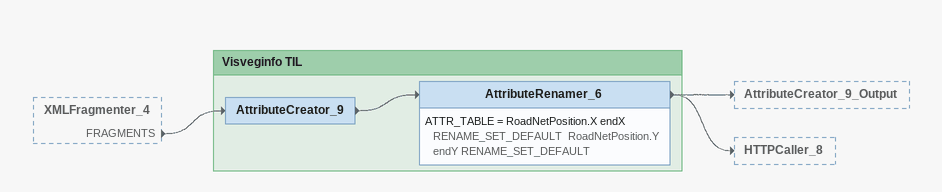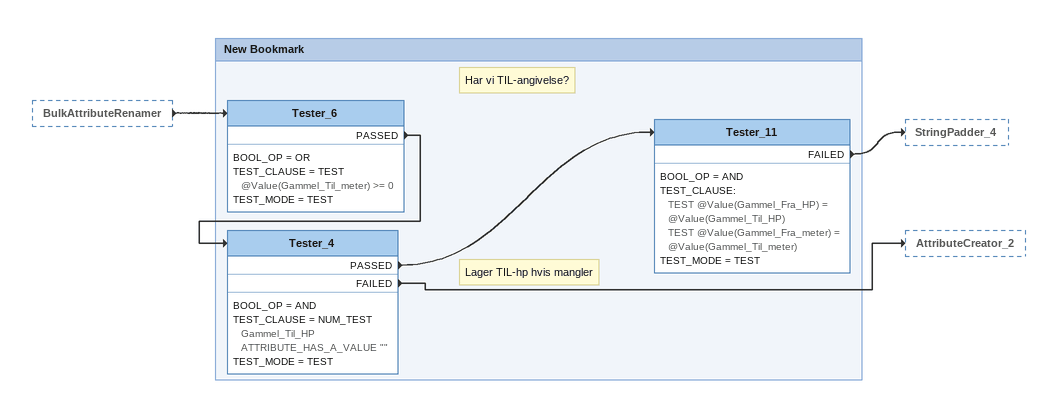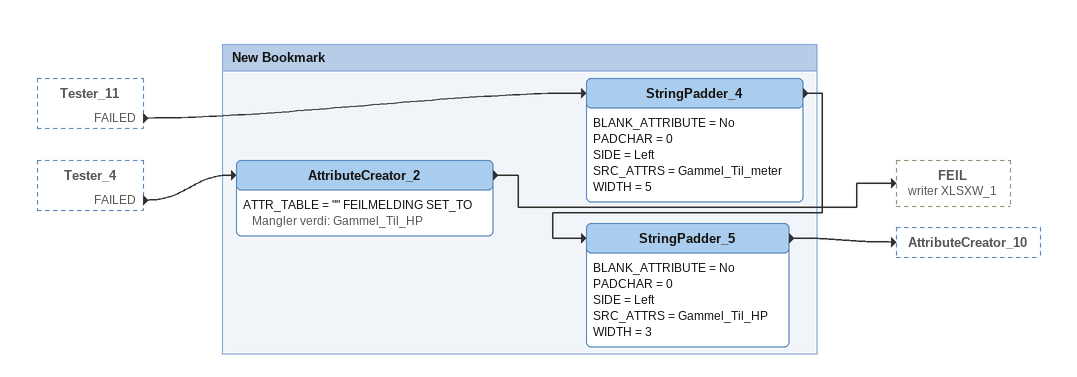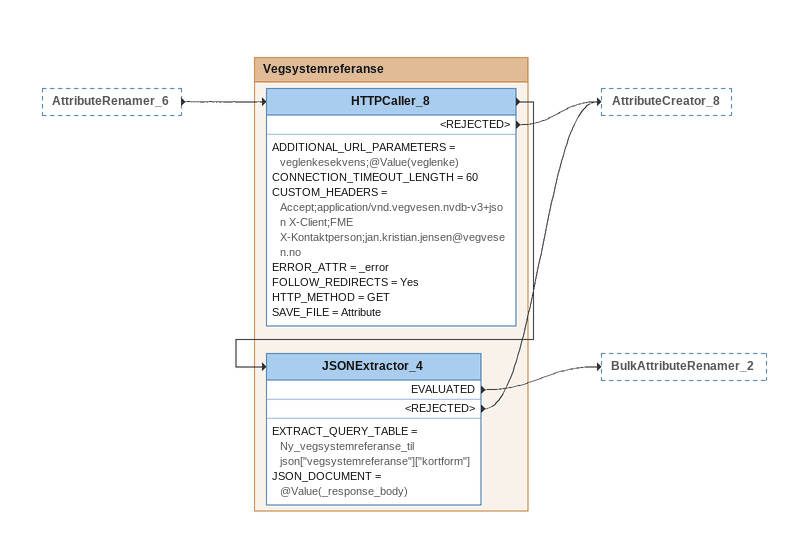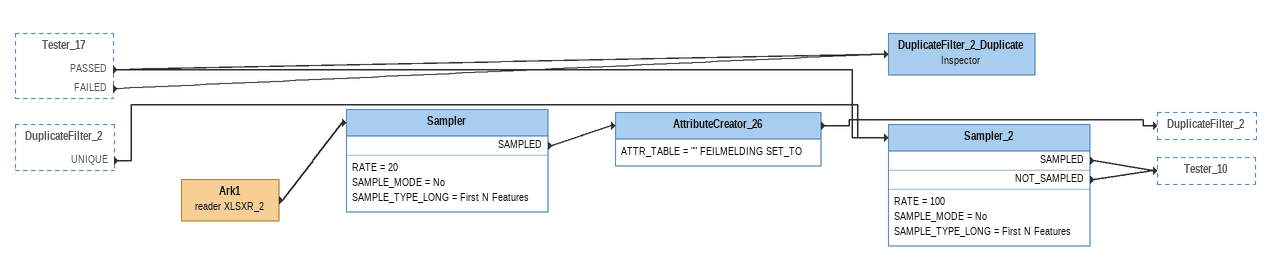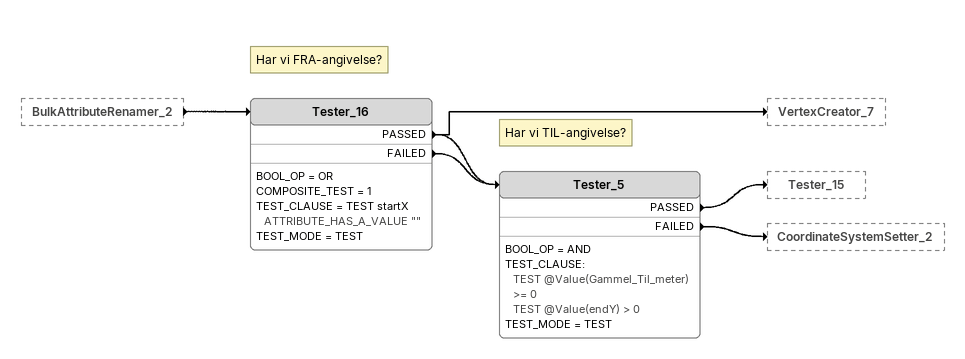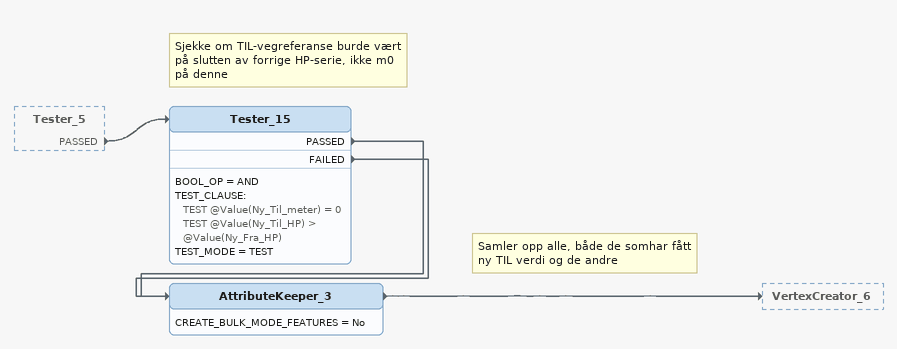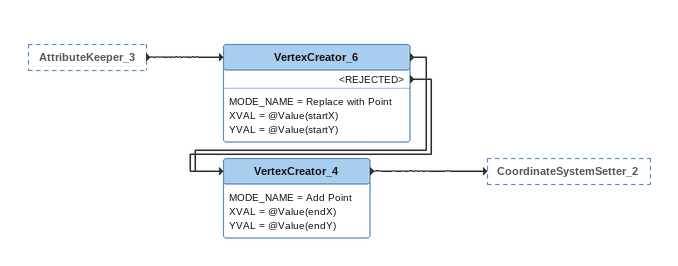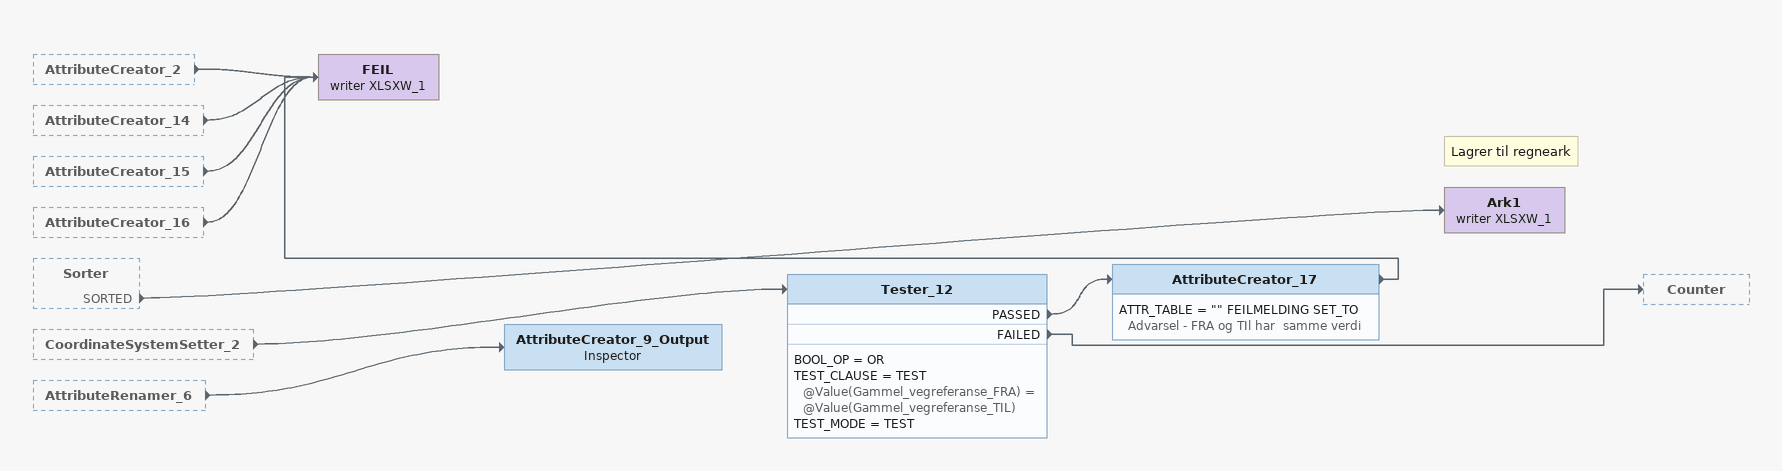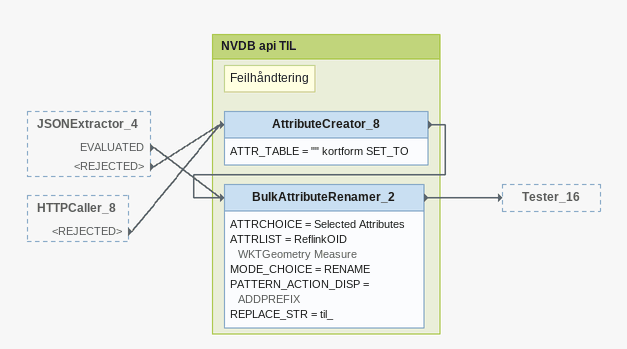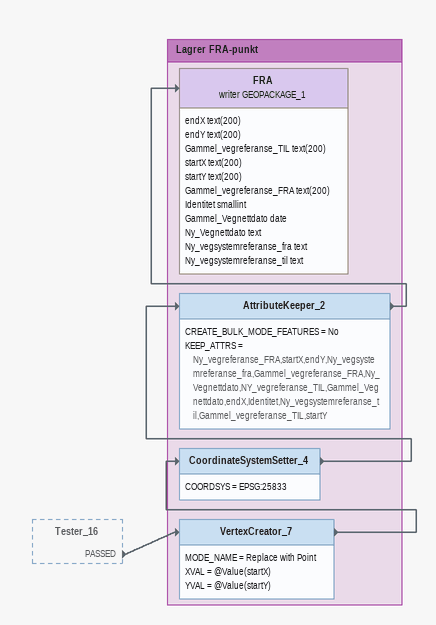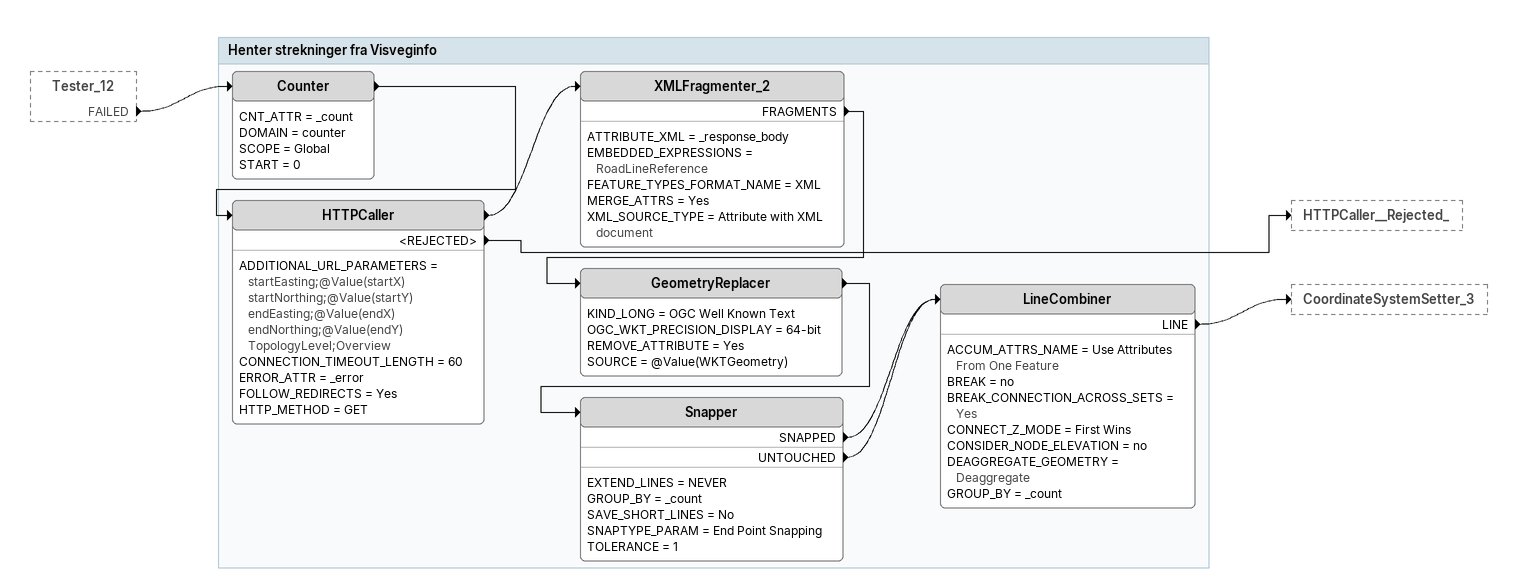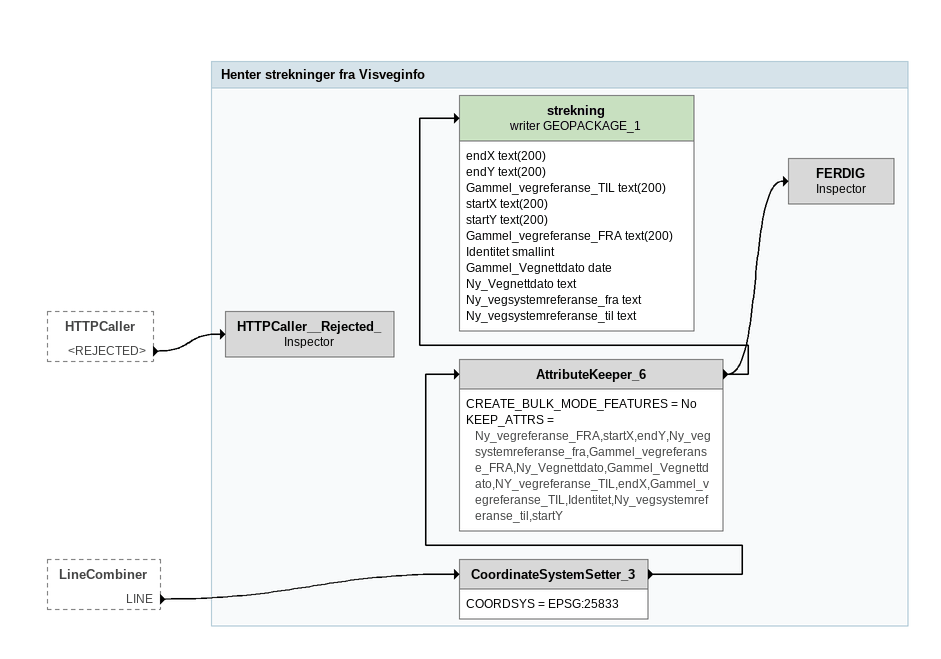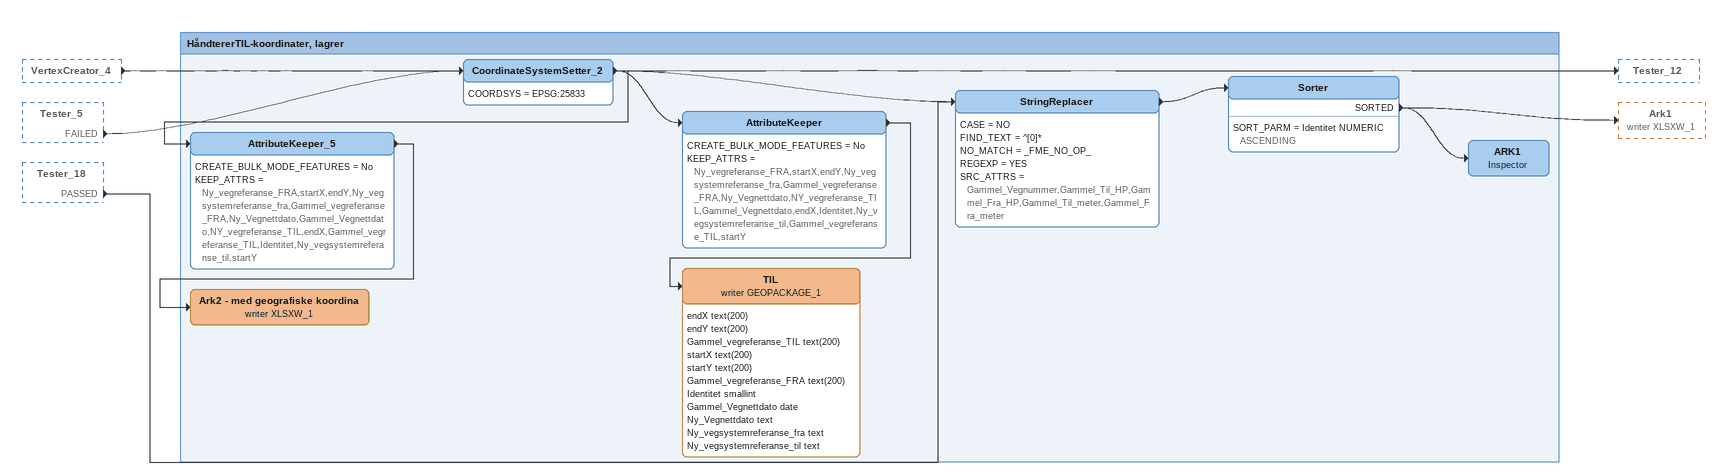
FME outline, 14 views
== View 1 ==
XMLFragmenter_4 [outside]
    FRAGMENTS -> AttributeCreator_9

Bookmark: Visveginfo TIL
AttributeCreator_9
    -> AttributeRenamer_6
AttributeRenamer_6
    ATTR_TABLE = RoadNetPosition.X endX RENAME_SET_DEFAULT  RoadNetPosition.Y endY RENAME_SET_DEFAULT
    -> AttributeCreator_9_Output
    -> HTTPCaller_8

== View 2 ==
BulkAttributeRenamer [outside]
    -> Tester_6

Bookmark: New Bookmark
Note: Har vi TIL-angivelse?
Tester_6
    BOOL_OP = OR
    TEST_CLAUSE = TEST @Value(Gammel_Til_meter) >= 0
    TEST_MODE = TEST
    PASSED -> Tester_4
Note: Lager TIL-hp hvis mangler
Tester_4
    BOOL_OP = AND
    TEST_CLAUSE = NUM_TEST Gammel_Til_HP ATTRIBUTE_HAS_A_VALUE ""
    TEST_MODE = TEST
    PASSED -> Tester_11
    FAILED -> AttributeCreator_2
Tester_11
    BOOL_OP = AND
    TEST_CLAUSE:
      TEST @Value(Gammel_Fra_HP) = @Value(Gammel_Til_HP)
      TEST @Value(Gammel_Fra_meter) = @Value(Gammel_Til_meter)
    TEST_MODE = TEST
    FAILED -> StringPadder_4

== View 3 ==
Tester_11 [outside]
    FAILED -> StringPadder_4
Tester_4 [outside]
    FAILED -> AttributeCreator_2

Bookmark: New Bookmark
StringPadder_4
    BLANK_ATTRIBUTE = No
    PADCHAR = 0
    SIDE = Left
    SRC_ATTRS = Gammel_Til_meter
    WIDTH = 5
    -> StringPadder_5
StringPadder_5
    BLANK_ATTRIBUTE = No
    PADCHAR = 0
    SIDE = Left
    SRC_ATTRS = Gammel_Til_HP
    WIDTH = 3
    -> AttributeCreator_10
AttributeCreator_2
    ATTR_TABLE = "" FEILMELDING SET_TO Mangler verdi: Gammel_Til_HP
    -> FEIL (writer XLSXW_1)

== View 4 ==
AttributeRenamer_6 [outside]
    -> HTTPCaller_8

Bookmark: Vegsystemreferanse
HTTPCaller_8
    ADDITIONAL_URL_PARAMETERS = veglenkesekvens;@Value(veglenke)
    CONNECTION_TIMEOUT_LENGTH = 60
    CUSTOM_HEADERS = Accept;application/vnd.vegvesen.nvdb-v3+json X-Client;FME X-Kontaktperson;jan.kristian.jensen@vegvesen.no
    ERROR_ATTR = _error
    FOLLOW_REDIRECTS = Yes
    HTTP_METHOD = GET
    SAVE_FILE = Attribute
    -> JSONExtractor_4
    <REJECTED> -> AttributeCreator_8
JSONExtractor_4
    EXTRACT_QUERY_TABLE = Ny_vegsystemreferanse_til json["vegsystemreferanse"]["kortform"]
    JSON_DOCUMENT = @Value(_response_body)
    EVALUATED -> BulkAttributeRenamer_2
    <REJECTED> -> AttributeCreator_8

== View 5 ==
Tester_17 [outside]
    PASSED -> DuplicateFilter_2_Duplicate
    PASSED -> Sampler_2
    FAILED -> DuplicateFilter_2_Duplicate
DuplicateFilter_2 [outside]
    UNIQUE -> Sampler_2
Ark1 (reader XLSXR_2)
    -> Sampler
Sampler
    RATE = 20
    SAMPLE_MODE = No
    SAMPLE_TYPE_LONG = First N Features
    SAMPLED -> AttributeCreator_26
AttributeCreator_26
    ATTR_TABLE = "" FEILMELDING SET_TO
    -> DuplicateFilter_2
DuplicateFilter_2_Duplicate: Inspector
Sampler_2
    RATE = 100
    SAMPLE_MODE = No
    SAMPLE_TYPE_LONG = First N Features
    SAMPLED -> Tester_10
    NOT_SAMPLED -> Tester_10

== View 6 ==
BulkAttributeRenamer_2 [outside]
    -> Tester_16
Note: Har vi FRA-angivelse?
Tester_16
    BOOL_OP = OR
    COMPOSITE_TEST = 1
    TEST_CLAUSE = TEST startX ATTRIBUTE_HAS_A_VALUE ""
    TEST_MODE = TEST
    PASSED -> Tester_5
    PASSED -> VertexCreator_7
    FAILED -> Tester_5
Note: Har vi TIL-angivelse?
Tester_5
    BOOL_OP = AND
    TEST_CLAUSE:
      TEST @Value(Gammel_Til_meter) >= 0
      TEST @Value(endY) > 0
    TEST_MODE = TEST
    PASSED -> Tester_15
    FAILED -> CoordinateSystemSetter_2

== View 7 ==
Tester_5 [outside]
    PASSED -> Tester_15
Note: Sjekke om TIL-vegreferanse burde vært på slutten av forrige HP-serie, ikke m0 på denne
Tester_15
    BOOL_OP = AND
    TEST_CLAUSE:
      TEST @Value(Ny_Til_meter) = 0
      TEST @Value(Ny_Til_HP) > @Value(Ny_Fra_HP)
    TEST_MODE = TEST
    PASSED -> AttributeKeeper_3
    FAILED -> AttributeKeeper_3
Note: Samler opp alle, både de somhar fått ny TIL verdi og de andre
AttributeKeeper_3
    CREATE_BULK_MODE_FEATURES = No
    -> VertexCreator_6

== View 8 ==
AttributeKeeper_3 [outside]
    -> VertexCreator_6
VertexCreator_6
    MODE_NAME = Replace with Point
    XVAL = @Value(startX)
    YVAL = @Value(startY)
    -> VertexCreator_4
    <REJECTED> -> VertexCreator_4
VertexCreator_4
    MODE_NAME = Add Point
    XVAL = @Value(endX)
    YVAL = @Value(endY)
    -> CoordinateSystemSetter_2

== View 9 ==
AttributeCreator_2 [outside]
    -> FEIL (writer XLSXW_1)
AttributeCreator_14 [outside]
    -> FEIL (writer XLSXW_1)
AttributeCreator_15 [outside]
    -> FEIL (writer XLSXW_1)
AttributeCreator_16 [outside]
    -> FEIL (writer XLSXW_1)
Sorter [outside]
    SORTED -> Ark1 (writer XLSXW_1)
CoordinateSystemSetter_2 [outside]
    -> Tester_12
AttributeRenamer_6 [outside]
    -> AttributeCreator_9_Output
Note: Lagrer til regneark
Ark1 (writer XLSXW_1)
Tester_12
    BOOL_OP = OR
    TEST_CLAUSE = TEST @Value(Gammel_vegreferanse_FRA) = @Value(Gammel_vegreferanse_TIL)
    TEST_MODE = TEST
    PASSED -> AttributeCreator_17
    FAILED -> Counter
AttributeCreator_17
    ATTR_TABLE = "" FEILMELDING SET_TO Advarsel - FRA og TIl har  samme verdi
    -> FEIL (writer XLSXW_1)
AttributeCreator_9_Output: Inspector
FEIL (writer XLSXW_1)

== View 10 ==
JSONExtractor_4 [outside]
    EVALUATED -> BulkAttributeRenamer_2
    <REJECTED> -> AttributeCreator_8
HTTPCaller_8 [outside]
    <REJECTED> -> AttributeCreator_8

Bookmark: NVDB api TIL
Note: Feilhåndtering
AttributeCreator_8
    ATTR_TABLE = "" kortform SET_TO
    -> BulkAttributeRenamer_2
BulkAttributeRenamer_2
    ATTRCHOICE = Selected Attributes
    ATTRLIST = ReflinkOID WKTGeometry Measure
    MODE_CHOICE = RENAME
    PATTERN_ACTION_DISP = ADDPREFIX
    REPLACE_STR = til_
    -> Tester_16

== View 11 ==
Tester_16 [outside]
    PASSED -> VertexCreator_7

Bookmark: Lagrer FRA-punkt
VertexCreator_7
    MODE_NAME = Replace with Point
    XVAL = @Value(startX)
    YVAL = @Value(startY)
    -> CoordinateSystemSetter_4
CoordinateSystemSetter_4
    COORDSYS = EPSG:25833
    -> AttributeKeeper_2
AttributeKeeper_2
    CREATE_BULK_MODE_FEATURES = No
    KEEP_ATTRS = Ny_vegreferanse_FRA,startX,endY,Ny_vegsystemreferanse_fra,Gammel_vegreferanse_FRA,Ny_Vegnettdato,NY_vegreferanse_TIL,Gammel_Vegnettdato,endX,Identitet,Ny_vegsystemreferanse_til,Gammel_vegreferanse_TIL,startY
    -> FRA (writer GEOPACKAGE_1)
FRA (writer GEOPACKAGE_1)
    attributes: endX text(200), endY text(200), Gammel_vegreferanse_TIL text(200), startX text(200), startY text(200), Gammel_vegreferanse_FRA text(200), Identitet smallint, Gammel_Vegnettdato date, Ny_Vegnettdato text, Ny_vegsystemreferanse_fra text, Ny_vegsystemreferanse_til text

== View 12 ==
Tester_12 [outside]
    FAILED -> Counter

Bookmark: Henter strekninger fra Visveginfo
Counter
    CNT_ATTR = _count
    DOMAIN = counter
    SCOPE = Global
    START = 0
    -> HTTPCaller
HTTPCaller
    ADDITIONAL_URL_PARAMETERS = startEasting;@Value(startX) startNorthing;@Value(startY) endEasting;@Value(endX) endNorthing;@Value(endY) TopologyLevel;Overview
    CONNECTION_TIMEOUT_LENGTH = 60
    ERROR_ATTR = _error
    FOLLOW_REDIRECTS = Yes
    HTTP_METHOD = GET
    -> XMLFragmenter_2
    <REJECTED> -> HTTPCaller__Rejected_
XMLFragmenter_2
    ATTRIBUTE_XML = _response_body
    EMBEDDED_EXPRESSIONS = RoadLineReference
    FEATURE_TYPES_FORMAT_NAME = XML
    MERGE_ATTRS = Yes
    XML_SOURCE_TYPE = Attribute with XML document
    FRAGMENTS -> GeometryReplacer
GeometryReplacer
    KIND_LONG = OGC Well Known Text
    OGC_WKT_PRECISION_DISPLAY = 64-bit
    REMOVE_ATTRIBUTE = Yes
    SOURCE = @Value(WKTGeometry)
    -> Snapper
Snapper
    EXTEND_LINES = NEVER
    GROUP_BY = _count
    SAVE_SHORT_LINES = No
    SNAPTYPE_PARAM = End Point Snapping
    TOLERANCE = 1
    SNAPPED -> LineCombiner
    UNTOUCHED -> LineCombiner
LineCombiner
    ACCUM_ATTRS_NAME = Use Attributes From One Feature
    BREAK = no
    BREAK_CONNECTION_ACROSS_SETS = Yes
    CONNECT_Z_MODE = First Wins
    CONSIDER_NODE_ELEVATION = no
    DEAGGREGATE_GEOMETRY = Deaggregate
    GROUP_BY = _count
    LINE -> CoordinateSystemSetter_3

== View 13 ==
HTTPCaller [outside]
    <REJECTED> -> HTTPCaller__Rejected_
LineCombiner [outside]
    LINE -> CoordinateSystemSetter_3

Bookmark: Henter strekninger fra Visveginfo
CoordinateSystemSetter_3
    COORDSYS = EPSG:25833
    -> AttributeKeeper_6
AttributeKeeper_6
    CREATE_BULK_MODE_FEATURES = No
    KEEP_ATTRS = Ny_vegreferanse_FRA,startX,endY,Ny_vegsystemreferanse_fra,Gammel_vegreferanse_FRA,Ny_Vegnettdato,Gammel_Vegnettdato,NY_vegreferanse_TIL,endX,Gammel_vegreferanse_TIL,Identitet,Ny_vegsystemreferanse_til,startY
    -> strekning (writer GEOPACKAGE_1)
    -> FERDIG
strekning (writer GEOPACKAGE_1)
    attributes: endX text(200), endY text(200), Gammel_vegreferanse_TIL text(200), startX text(200), startY text(200), Gammel_vegreferanse_FRA text(200), Identitet smallint, Gammel_Vegnettdato date, Ny_Vegnettdato text, Ny_vegsystemreferanse_fra text, Ny_vegsystemreferanse_til text
FERDIG: Inspector
HTTPCaller__Rejected_: Inspector

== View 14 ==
VertexCreator_4 [outside]
    -> CoordinateSystemSetter_2
Tester_5 [outside]
    FAILED -> CoordinateSystemSetter_2
Tester_18 [outside]
    PASSED -> StringReplacer

Bookmark: HåndtererTIL-koordinater, lagrer
CoordinateSystemSetter_2
    COORDSYS = EPSG:25833
    -> AttributeKeeper
    -> AttributeKeeper_5
    -> StringReplacer
    -> Tester_12
StringReplacer
    CASE = NO
    FIND_TEXT = ^[0]*
    NO_MATCH = _FME_NO_OP_
    REGEXP = YES
    SRC_ATTRS = Gammel_Vegnummer,Gammel_Til_HP,Gammel_Fra_HP,Gammel_Til_meter,Gammel_Fra_meter
    -> Sorter
Sorter
    SORT_PARM = Identitet NUMERIC ASCENDING
    SORTED -> Ark1 (writer XLSXW_1)
    SORTED -> ARK1
ARK1: Inspector
AttributeKeeper
    CREATE_BULK_MODE_FEATURES = No
    KEEP_ATTRS = Ny_vegreferanse_FRA,startX,endY,Ny_vegsystemreferanse_fra,Gammel_vegreferanse_FRA,Ny_Vegnettdato,NY_vegreferanse_TIL,Gammel_Vegnettdato,endX,Identitet,Ny_vegsystemreferanse_til,Gammel_vegreferanse_TIL,startY
    -> TIL (writer GEOPACKAGE_1)
TIL (writer GEOPACKAGE_1)
    attributes: endX text(200), endY text(200), Gammel_vegreferanse_TIL text(200), startX text(200), startY text(200), Gammel_vegreferanse_FRA text(200), Identitet smallint, Gammel_Vegnettdato date, Ny_Vegnettdato text, Ny_vegsystemreferanse_fra text, Ny_vegsystemreferanse_til text
AttributeKeeper_5
    CREATE_BULK_MODE_FEATURES = No
    KEEP_ATTRS = Ny_vegreferanse_FRA,startX,endY,Ny_vegsystemreferanse_fra,Gammel_vegreferanse_FRA,Ny_Vegnettdato,Gammel_Vegnettdato,NY_vegreferanse_TIL,endX,Gammel_vegreferanse_TIL,Identitet,Ny_vegsystemreferanse_til,startY
    -> Ark2 - med geografiske koordina (writer XLSXW_1)
Ark2 - med geografiske koordina (writer XLSXW_1)
